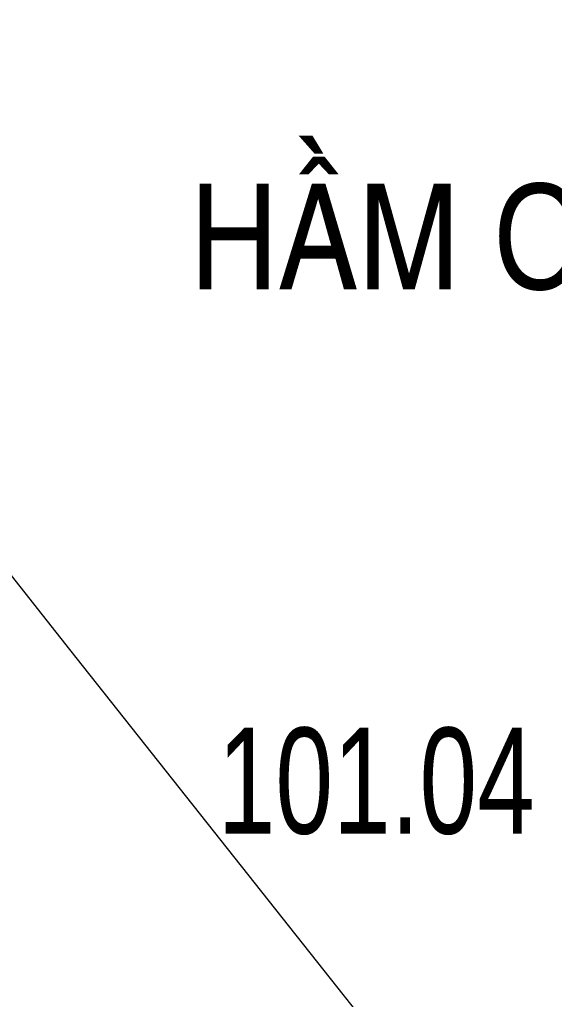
# Model space of a CAD drawing. Header units: metres. Extents: x 431006 to 434411, y 2469261 to 2473208.
# Drawn here: x 432069.91 to 432090.09, y 2472793.28 to 2472830.27 of the extents above; entities that cross this region are included whole.
import ezdxf

# ---------------------------------------------------------------- set-up
doc = ezdxf.new("R2010")
doc.units = ezdxf.units.M
doc.header["$MEASUREMENT"] = 0
for name, color, linetype, lineweight in [('CAO DO', 8, 'Continuous', 18), ('duong nhua-ks', 8, 'Continuous', 18), ('nha cua-ks', 8, 'Continuous', 18)]:
    doc.layers.add(name, color=color, linetype=linetype, lineweight=lineweight)
doc.styles.get("Standard").update_dxf_attribs({"font": 'arial.ttf'})
doc.styles.add('THUY', font='')
doc.styles.get('THUY').set_extended_font_data('.VnArial NarrowH')

msp = doc.modelspace()

# ---------------------------------------------------------------- linework, layer by layer
at = {"layer": 'duong nhua-ks', "color": 9, "lineweight": 0}
msp.add_lwpolyline([(431768.699, 2473189.76), (431771.707, 2473185.981), (431877.803, 2473051.733), (431916.302, 2473002.989), (432003.232, 2472893.496), (432071.787, 2472806.486), (432133.147, 2472729.094), (432148.705, 2472709.04), (432279.166, 2472544.295), (432393.784, 2472399.739), (432424.847, 2472360.555), (432462.824, 2472312.629), (432476.376, 2472295.727), (432495.726, 2472271.05), (432532.313, 2472225.067), (432589.836, 2472152.166), (432622.021, 2472111.726), (432671.347, 2472049.877), (432701.082, 2472013.155), (432742.129, 2471964.288), (432766.57, 2471936.884), (432780.902, 2471921.416), (432805.527, 2471895.79), (432839.902, 2471861.362)], dxfattribs=at)

# ---------------------------------------------------------------- texts
at = {"layer": 'CAO DO', "color": 9, "lineweight": 0, "width": 0.7}
msp.add_text('101.04', height=4, dxfattribs=at).set_placement((432077.385, 2472799.537, 101.042))
at = {"layer": 'nha cua-ks', "style": 'THUY'}
msp.add_text('hÇm chui cao tèc', height=4, dxfattribs=at).set_placement((432076.351, 2472820.081))

doc.saveas('drawing.dxf')
